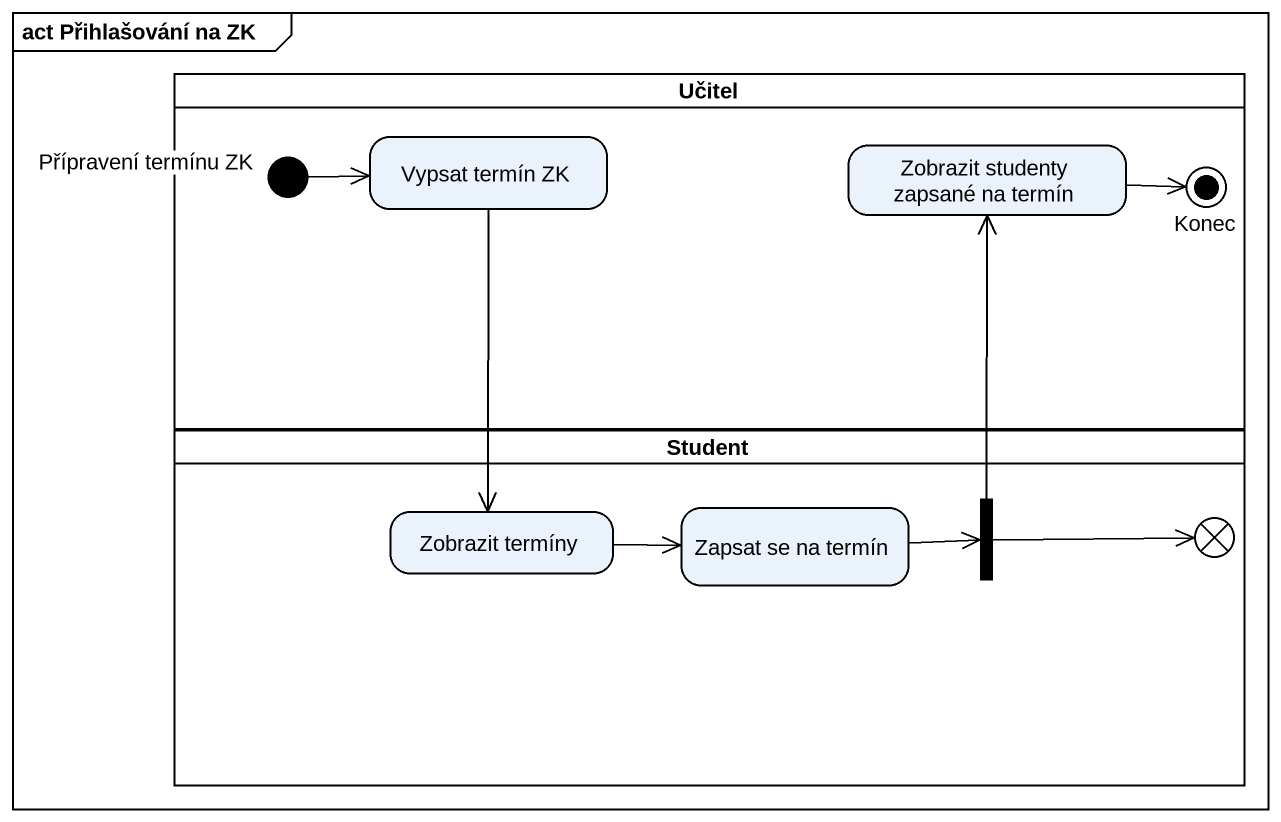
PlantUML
@startuml
mainframe act Přihlašování na ZK
hide empty description
state Učitel <<partition>> {
  state "Přípravení termínu ZK" as Přípravení_termínu_ZK <<start>>
  state "Vypsat termín ZK" as Vypsat_termín_ZK
  state "Zobrazit studenty zapsané na termín" as Zobrazit_studenty_zapsané
  state Konec <<end>>
}
state Student <<partition>> {
  state "Zobrazit termíny" as Zobrazit_termíny
  state "Zapsat se na termín" as Zapsat_se_na_termín
  state fork1 <<fork>>
  state flowfinal1 <<end>>
}
Přípravení_termínu_ZK -right-> Vypsat_termín_ZK
Vypsat_termín_ZK --> Zobrazit_termíny
Zobrazit_studenty_zapsané -right-> Konec
Zobrazit_termíny -right-> Zapsat_se_na_termín
Zapsat_se_na_termín -right-> fork1
fork1 -up-> Zobrazit_studenty_zapsané
fork1 -right-> flowfinal1
@enduml
